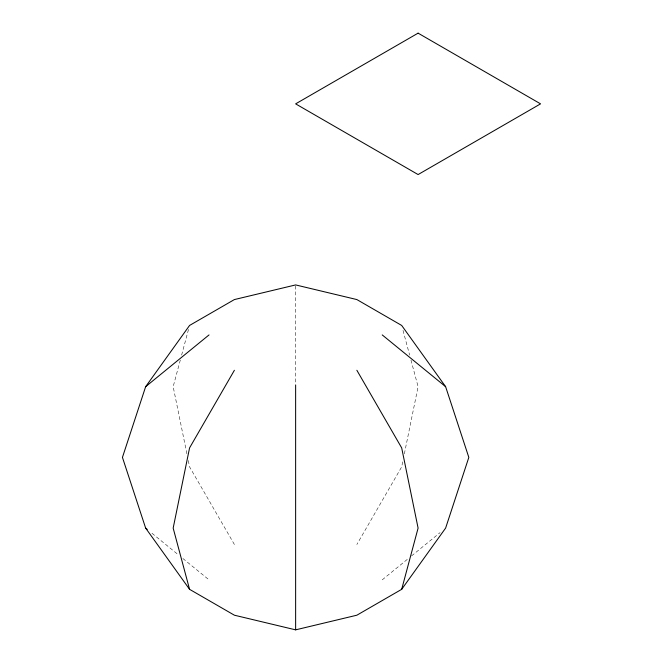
<?xml version="1.0" encoding="UTF-8"?>
<svg xmlns="http://www.w3.org/2000/svg" width="663" height="663" viewBox="0 0 663 663"><rect width="100%" height="100%" fill="white"/><g stroke="black" fill="none" stroke-linecap="round" stroke-linejoin="round"><path stroke-width="0.5" stroke-dasharray="3.31 2.49" d="M402.714 461.846L401.687 466.86L356.86 544.497M404.355 453.832L418.096 386.678L410.952 360.017M180.311 360.017L173.167 386.678L186.908 453.832M181.629 355.078L188.516 329.395M382.228 579.852L408.375 558.503M411.549 555.917L440.075 532.621M151.976 533.267L178.919 555.271M182.88 558.503L209.036 579.852M234.395 544.497L189.568 466.86L188.135 459.849M403.013 330.389L409.626 355.078M295.632 285.935L295.632 384.059"/><path stroke-width="0.99" d="M401.687 589.324L445.619 528.096L468.824 457.387L445.619 386.678L401.687 325.45L356.86 299.568L295.632 284.924L234.395 299.568L189.568 325.45L145.645 386.678L122.44 457.387L145.645 528.096L189.568 589.324L234.395 615.206L295.632 629.85L356.86 615.206L401.687 589.324L418.096 528.096L401.687 447.915L356.86 370.269M234.395 370.269L189.568 447.915L173.167 528.096L189.568 589.324M145.645 386.678L209.036 334.923M382.228 334.923L445.619 386.678M145.645 528.096L147.227 529.389M295.632 384.913L295.632 629.85M418.096 33.15L295.632 103.859L418.096 174.56L540.56 103.859L418.096 33.15"/></g></svg>
